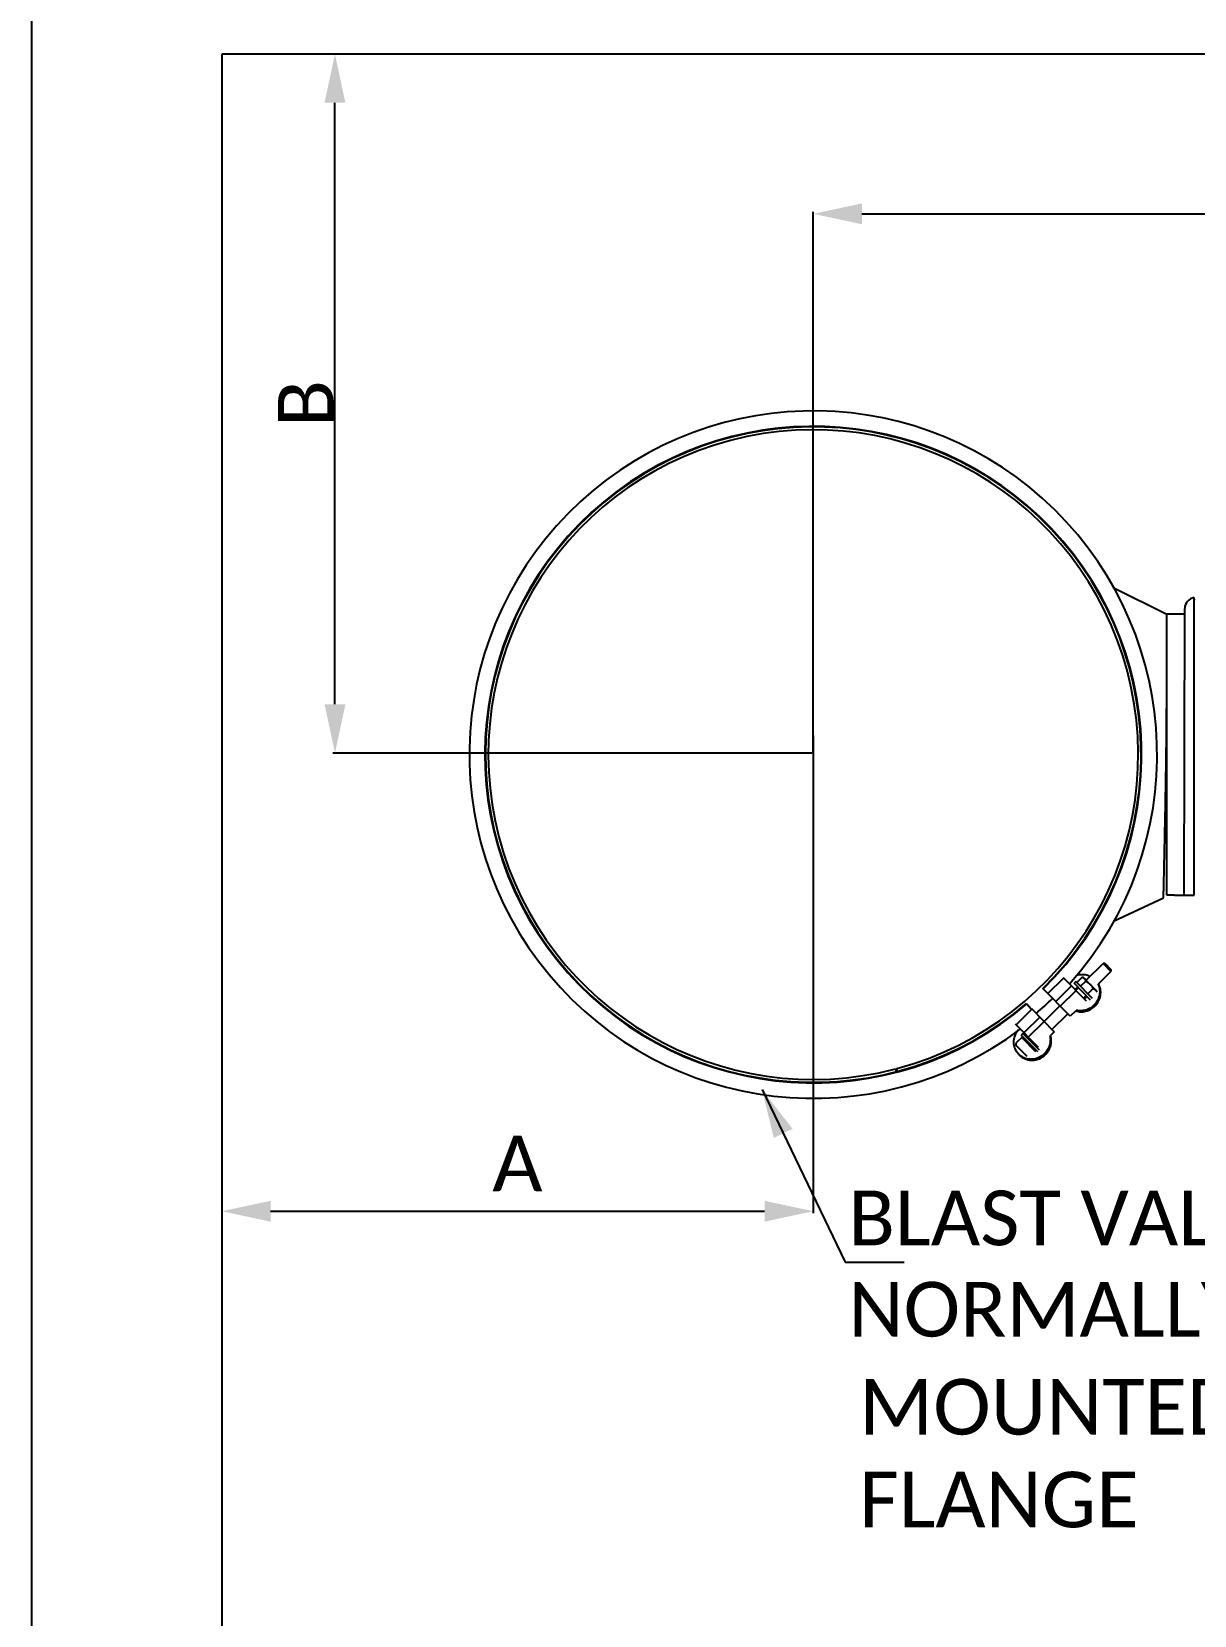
# Model space of a CAD drawing. Header units: millimetres. Extents: x 6781 to 13993, y -7973 to 4183.
# Drawn here: x 6792 to 7627, y 2451 to 3589 of the extents above; entities that cross this region are included whole.
import ezdxf

# ---------------------------------------------------------------- set-up
doc = ezdxf.new("R2010")
doc.units = ezdxf.units.MM
doc.header["$LTSCALE"] = 307.34
doc.header["$PDMODE"] = 3
doc.header["$PDSIZE"] = 8
doc.layers.get('0').update_dxf_attribs({"linetype": 'CONTINUOUS'})
doc.layers.get('Defpoints').update_dxf_attribs({"linetype": 'CONTINUOUS'})
doc.layers.add('02___PRT_ALL_AXES', color=7, linetype='CONTINUOUS')
doc.styles.get("Standard").update_dxf_attribs({"font": 'calibri.ttf'})
doc.dimstyles.new('DIMSTYLE_1', dxfattribs={"dimtxt": 40, "dimasz": 35, "dimexe": 1.5, "dimexo": 1, "dimgap": 1, "dimtad": 1, "dimdsep": 46, "dimtxsty": 'Standard', "dimblk": '_FILLED', "dimblk1": '_FILLED', "dimblk2": '_FILLED', "dimcen": 0.09, "dimazin": 2, "dimtp": 0.01, "dimtm": 0.01, "dimtfac": 1, "dimtofl": 0, "dimtmove": 0, "dimatfit": 3, "dimldrblk": '_FILLED', "dimfxl": 1, "dimtolj": 1, "dimarcsym": 0})
doc.dimstyles.get("Standard").update_dxf_attribs({"dimtxt": 35, "dimasz": 35, "dimexe": 1.5, "dimexo": 1, "dimtad": 1, "dimdsep": 46, "dimtxsty": 'Standard', "dimblk": '_FILLED', "dimblk1": '_FILLED', "dimblk2": '_FILLED', "dimcen": 0.09, "dimazin": 2, "dimtol": 1, "dimtp": 0.01, "dimtm": 0.01, "dimtfac": 1, "dimtofl": 0, "dimtmove": 0, "dimatfit": 3, "dimldrblk": '_FILLED', "dimfxl": 1, "dimtolj": 1, "dimarcsym": 0})

# ---------------------------------------------------------------- blocks, each defined once
blk = doc.blocks.new('_FILLED')
at = {"color": 0, "linetype": 'ByBlock'}
blk.add_solid([(0, 0), (-1, 0.214), (-1, -0.214)], dxfattribs=at)
blk = doc.blocks.new('*D265')
at = {"color": 0, "linetype": 'Continuous', "lineweight": -2}
for p, q in [((6928.4, 3300.8), (6928.4, 2740)), ((7353.4, 3083.5), (7353.4, 2740)), ((6963.4, 2741.5), (7318.4, 2741.5))]:
    blk.add_line(p, q, dxfattribs=at)
at = {"layer": 'Defpoints', "color": 0}
for p in [(6928.4, 3301.8), (7353.4, 3084.5), (7353.4, 2741.5)]:
    blk.add_point(p, dxfattribs=at)
at = {"color": 0, "linetype": 'ByBlock', "lineweight": -2, "xscale": 35, "yscale": 35, "zscale": 35, "rotation": 180}
blk.add_blockref('_FILLED', (6928.4, 2741.5), dxfattribs=at)
at = {"color": 0, "linetype": 'ByBlock', "lineweight": -2, "xscale": 35, "yscale": 35, "zscale": 35}
blk.add_blockref('_FILLED', (7353.4, 2741.5), dxfattribs=at)
at = {"color": 0, "lineweight": 25, "insert": (7140.8, 2795.9), "char_height": 40, "attachment_point": 2, "line_spacing_factor": 0.9}
blk.add_mtext('\\A1;A', dxfattribs=at)
blk = doc.blocks.new('*D575')
at = {"color": 0, "linetype": 'Continuous', "lineweight": -2}
for p, q in [((7353.4, 3070.9), (7353.4, 3460)), ((7388.4, 3458.5), (9950.7, 3458.5)), ((9985.7, 3045.7), (9985.7, 3460))]:
    blk.add_line(p, q, dxfattribs=at)
at = {"layer": 'Defpoints', "color": 0}
for p in [(9985.7, 3458.5), (7353.4, 3069.9), (9985.7, 3044.7)]:
    blk.add_point(p, dxfattribs=at)
at = {"color": 0, "linetype": 'ByBlock', "lineweight": -2, "xscale": 35, "yscale": 35, "zscale": 35, "rotation": 180}
blk.add_blockref('_FILLED', (7353.4, 3458.5), dxfattribs=at)
at = {"color": 0, "linetype": 'ByBlock', "lineweight": -2, "xscale": 35, "yscale": 35, "zscale": 35}
blk.add_blockref('_FILLED', (9985.7, 3458.5), dxfattribs=at)
at = {"color": 0, "lineweight": 25, "insert": (8687.2, 3479.9), "char_height": 40, "attachment_point": 5}
blk.add_mtext('\\A1;\\A1;C', dxfattribs=at)
blk = doc.blocks.new('*D927')
at = {"color": 0, "linetype": 'Continuous', "lineweight": -2}
for p, q in [((7352.4, 3573.3), (7008.2, 3573.3)), ((7009.7, 3105.9), (7009.7, 3538.3)), ((7352.4, 3070.9), (7008.2, 3070.9))]:
    blk.add_line(p, q, dxfattribs=at)
at = {"layer": 'Defpoints', "color": 0}
for p in [(7009.7, 3573.3), (7353.4, 3573.3), (7353.4, 3070.9)]:
    blk.add_point(p, dxfattribs=at)
at = {"color": 0, "linetype": 'ByBlock', "lineweight": -2, "xscale": 35, "yscale": 35, "zscale": 35}
for p, rotation in [((7009.7, 3573.3), 90), ((7009.7, 3070.9), 270)]:
    blk.add_blockref('_FILLED', p, dxfattribs=dict(at, rotation=rotation))
at = {"color": 0, "lineweight": 25, "insert": (6988.7, 3322.1), "char_height": 40, "attachment_point": 5, "rotation": 90}
blk.add_mtext('\\A1;B', dxfattribs=at)

msp = doc.modelspace()

# ---------------------------------------------------------------- linework, layer by layer
at = {"color": 0, "linetype": 'Continuous', "lineweight": 25}
for p, q in [((6928.39946, 3573.28206), (6928.39946, 817.51731)), ((7607.39946, 3170.56256), (7568.94567, 3189.6557)), ((7627.06613, 2968.75845), (7627.06613, 3182.64656)), ((7627.39946, 3180.67453), (7627.06613, 3182.64656)), ((7607.39946, 2968.75845), (7607.39946, 3170.75845)), ((7620.39946, 3170.75845), (7607.39946, 3170.75845)), ((7619.99567, 2968.75845), (7620.39946, 3174.75845)), ((7569.12726, 2950.09229), (7605.10429, 2966.83575)), ((7612.92522, 2968.75845), (7607.39946, 2968.75845)), ((7549.44068, 2907.57444), (7561.71572, 2919.62282)), ((7561.71572, 2919.62282), (7567.31962, 2913.9135)), ((7563.12987, 2919.60964), (7561.71572, 2919.62282)), ((7563.12987, 2919.60964), (7567.33279, 2915.32765)), ((7567.33279, 2915.32765), (7567.31962, 2913.9135)), ((7521.96752, 2898.01914), (7533.38616, 2909.22693)), ((7539.08086, 2903.4251), (7527.66222, 2892.21731)), ((7532.9836, 2909.63707), (7549.44504, 2892.86594)), ((7546.56983, 2909.66783), (7542.77487, 2905.94294)), ((7545.46043, 2903.20686), (7549.25539, 2906.93175)), ((7547.69174, 2909.35629), (7546.62869, 2909.65177)), ((7547.69174, 2909.35629), (7556.79352, 2900.08328)), ((7548.32693, 2908.70646), (7548.32867, 2908.70444)), ((7548.32693, 2908.70646), (7548.3288, 2908.70456)), ((7558.25279, 2905.01409), (7567.31962, 2913.9135)), ((7538.0264, 2881.65815), (7518.4342, 2901.61894)), ((7530.78644, 2889.03431), (7542.20509, 2900.2421)), ((7542.08993, 2900.35943), (7543.94546, 2902.18069)), ((7547.69382, 2894.65011), (7549.54935, 2896.47137)), ((7550.71756, 2897.85083), (7554.51252, 2901.57572)), ((7499.13024, 2875.60356), (7510.54888, 2886.81135)), ((7516.24357, 2881.00952), (7504.82493, 2869.80173)), ((7506.6472, 2890.81016), (7509.90064, 2887.0111)), ((7509.91494, 2886.99439), (7510.14631, 2887.22149)), ((7510.14631, 2887.22149), (7526.60776, 2870.45036)), ((7519.25264, 2877.94384), (7530.67128, 2889.15163)), ((7524.85654, 2872.23452), (7536.27518, 2883.44231)), ((7541.98704, 2885.54566), (7538.0264, 2881.65815)), ((7515.18911, 2859.24257), (7498.72767, 2876.0137)), ((7507.94916, 2866.61872), (7519.3678, 2877.82652)), ((7526.60776, 2870.45036), (7523.86021, 2867.75355)), ((7499.29469, 2860.73196), (7499.30683, 2862.0355)), ((7507.09341, 2852.78652), (7499.29469, 2860.73196)), ((7503.17353, 2866.48768), (7499.61449, 2862.99436)), ((7503.17353, 2866.48768), (7513.10271, 2856.37169)), ((7505.33617, 2864.28435), (7505.97847, 2864.91478)), ((7507.26307, 2866.17566), (7507.834, 2866.73605)), ((7511.43969, 2859.06542), (7511.58237, 2859.20546)), ((7512.86696, 2860.46634), (7513.4379, 2861.02673)), ((7501.00147, 2854.42482), (7501.70147, 2853.71164)), ((7412.38501, 2843.83157), (7412.80272, 2842.16835)), ((7413.76485, 2842.4428), (7413.3521, 2844.08627))]:
    msp.add_line(p, q, dxfattribs=at)
msp.add_line((10896.87679, 3573.28206), (6928.39946, 3573.28206))
at = {"lineweight": 25}
msp.add_line((7612.92522, 2968.75845), (7627.06613, 2968.75845), dxfattribs=at)
msp.add_lwpolyline([(6791.75839, -2458.4059), (6791.75839, 4182.91479), (13241.16711, 4182.91479), (13241.16711, -2458.4059)])
at = {"color": 0, "linetype": 'Continuous', "lineweight": 25}
for centre, radius, start, end in [((7353.39946, 3069.75845), 247.1, 318.18583657, 307.01115428), ((7353.39946, 3069.75845), 235.99174, 314.46608883, 310.57608883), ((7353.39946, 3069.75845), 235.6, 314.46608883, 310.57608883), ((7353.39946, 3069.75845), 233.5, 284.87769016, 284.63229577), ((7628.39946, 3174.75845), 8, 99.59406823, 180), ((7353.39946, 3069.75845), 245.5, 310.72223229, 314.44611927), ((7546.52632, 2898.2657), 5.41058, 124.88357378, 134.46043262), ((7545.68323, 2899.12466), 5.41046, 314.47161139, 324.04955829), ((7552.93319, 2895.66801), 6.11517, 73.24793181, 75.03285503), ((7506.27821, 2859.85473), 7.3663, 154.77233907, 155.92901023), ((7510.83042, 2863.5619), 5.15611, 163.69122458, 166.35628138), ((7511.05895, 2863.45122), 5.41204, 134.47196365, 142.98385034), ((7510.32023, 2864.08137), 5.15568, 282.57114951, 285.24536511), ((7510.21368, 2864.31241), 5.41213, 305.94765098, 314.46009385), ((7509.5724, 2862.8376), 12.0098, 224.46646683, 229.20795829)]:
    msp.add_arc(centre, radius, start, end, dxfattribs=at)
for points, knots in [([(7607.02575, 3068.62204), (7607.06891, 3072.03592), (7607.22578, 3085.3604), (7607.33728, 3098.6854), (7607.40157, 3108.59644)], [0, 0, 0, 0, 0.2562139693, 1, 1, 1, 1]), ([(7605.10445, 2966.83582), (7605.09213, 2966.87504), (7605.12755, 2967.04377), (7605.1045, 2967.40826), (7605.13493, 2968.02447), (7605.15221, 2969.32603), (7605.2074, 2971.55169), (7605.27548, 2974.91893), (7605.36867, 2979.19252), (7605.47842, 2984.32968), (7605.60584, 2990.28037), (7605.80649, 2999.66412), (7606.08474, 3012.92299), (7606.42879, 3030.28781), (7606.75635, 3049.09205), (7606.94242, 3062.03141), (7607.02576, 3068.62204)], [0, 0, 0, 0, 0.0012114935, 0.0048384365, 0.010873098, 0.0193007389, 0.043246152, 0.0764415094, 0.1185651778, 0.169204221, 0.2278613293, 0.2939606982, 0.4457898197, 0.6186619571, 0.8057705464, 1, 1, 1, 1]), ([(7542.2441, 2910.98042), (7543.89425, 2911.58357), (7547.42355, 2912.15982), (7550.9037, 2911.28731), (7552.44485, 2910.5301)], [0, 0, 0, 0, 0.5057288252, 1, 1, 1, 1]), ([(7546.56983, 2909.66783), (7546.90252, 2909.57205), (7547.5392, 2909.33849), (7548.09778, 2908.93992), (7548.32693, 2908.70646)], [0, 0, 0, 0, 0.514162554, 1, 1, 1, 1]), ([(7548.3288, 2908.70456), (7548.55744, 2908.47119), (7548.94463, 2907.90581), (7549.16594, 2907.26572), (7549.25539, 2906.93175)], [0, 0, 0, 0, 0.4858449938, 1, 1, 1, 1]), ([(7549.25539, 2906.93175), (7549.80808, 2906.61993), (7550.88491, 2905.94215), (7552.3378, 2904.6992), (7553.55347, 2903.2234), (7554.21106, 2902.13412), (7554.51252, 2901.57572)], [0, 0, 0, 0, 0.2500495349, 0.500000181, 0.7499507763, 1, 1, 1, 1]), ([(7558.0557, 2904.81368), (7558.62347, 2903.60154), (7559.36749, 2900.94713), (7559.177, 2896.80117), (7557.73109, 2892.84935), (7556.02034, 2890.59166), (7555.0216, 2889.61136)], [0, 0, 0, 0, 0.2440101113, 0.4923357558, 0.7448838674, 1, 1, 1, 1]), ([(7555.72161, 2888.89817), (7556.78479, 2889.94172), (7558.58627, 2892.36612), (7560.00285, 2896.61915), (7559.98247, 2901.037), (7558.98314, 2903.79639), (7558.2727, 2905.02632)], [0, 0, 0, 0, 0.2555730357, 0.5082569354, 0.756327524, 1, 1, 1, 1]), ([(7554.69577, 2901.52366), (7554.99285, 2901.43413), (7555.5608, 2901.21402), (7556.29142, 2900.66395), (7556.79599, 2899.8988), (7556.99093, 2899.31809), (7557.06914, 2899.0149)], [0, 0, 0, 0, 0.2560217602, 0.4982360563, 0.7416418418, 1, 1, 1, 1]), ([(7541.97927, 2885.52559), (7543.12648, 2885.14066), (7545.56733, 2884.70313), (7549.27992, 2885.09678), (7552.79306, 2886.49062), (7554.82379, 2888.01693), (7555.72161, 2888.89817)], [0, 0, 0, 0, 0.2446696222, 0.493355223, 0.7456294342, 1, 1, 1, 1]), ([(7555.0216, 2889.61136), (7554.19489, 2888.79992), (7552.3425, 2887.37731), (7549.15178, 2885.99173), (7545.75552, 2885.44246), (7543.481, 2885.66564), (7542.39177, 2885.92206)], [0, 0, 0, 0, 0.2538369257, 0.5058840668, 0.7547936675, 1, 1, 1, 1]), ([(7501.00147, 2854.42484), (7499.89739, 2855.54969), (7498.10891, 2858.29252), (7497.20252, 2863.13447), (7498.13326, 2868.05046), (7499.88757, 2870.93707), (7500.98305, 2872.18657)], [0, 0, 0, 0, 0.2435014478, 0.4907134589, 0.7432792715, 1, 1, 1, 1]), ([(7499.30733, 2862.03595), (7499.30837, 2862.15938), (7499.37769, 2862.44364), (7499.48567, 2862.70932), (7499.55247, 2862.85921)], [0, 0, 0, 0, 0.4292896673, 1, 1, 1, 1]), ([(7523.47646, 2867.35608), (7523.71254, 2866.26226), (7523.89331, 2863.98397), (7523.28086, 2860.59853), (7521.83606, 2857.43415), (7520.37917, 2855.60858), (7519.55245, 2854.79714)], [0, 0, 0, 0, 0.2452056997, 0.4941148694, 0.7461623872, 1, 1, 1, 1]), ([(7520.25246, 2854.08396), (7521.15028, 2854.9652), (7522.71415, 2856.96712), (7524.17323, 2860.45365), (7524.636, 2864.15824), (7524.24405, 2866.60682), (7523.88057, 2867.761)], [0, 0, 0, 0, 0.2543695822, 0.5066433041, 0.7553294774, 1, 1, 1, 1]), ([(7501.70149, 2853.71165), (7502.28449, 2853.11768), (7503.58172, 2852.04591), (7505.82143, 2850.87227), (7508.27346, 2850.17279), (7511.70391, 2849.9056), (7516.04282, 2850.8593), (7519.00204, 2852.85663), (7520.25246, 2854.08396)], [0, 0, 0, 0, 0.1216482441, 0.2438611694, 0.3671105378, 0.4917014854, 0.7439049515, 1, 1, 1, 1]), ([(7519.55245, 2854.79714), (7518.3632, 2853.62985), (7515.5686, 2851.70944), (7510.69545, 2850.48938), (7505.78683, 2851.09781), (7502.92315, 2852.71233), (7501.72621, 2853.74515)], [0, 0, 0, 0, 0.2563962111, 0.5092332273, 0.756750949, 1, 1, 1, 1])]:
    msp.add_open_spline(points, degree=3, knots=knots, dxfattribs=at)
for points in [[(7542.73665, 2902.12742), (7542.32667, 2901.725), (7541.97699, 2901.2506), (7541.71545, 2900.7391)], [(7548.06626, 2894.26852), (7548.58261, 2894.52049), (7549.06352, 2894.8613), (7549.47356, 2895.26377)]]:
    msp.add_open_spline(points, degree=3, dxfattribs=at)
at = {"layer": '02___PRT_ALL_AXES', "color": 0, "linetype": 'Continuous', "lineweight": 25}
for p, q in [((7542.07786, 2906.65306), (7540.79327, 2905.39219)), ((7552.70154, 2893.25988), (7540.79327, 2905.39219)), ((7553.98614, 2894.52075), (7542.07786, 2906.65306)), ((7504.11088, 2869.38715), (7502.82628, 2868.12628)), ((7516.01915, 2857.25485), (7504.11088, 2869.38715)), ((7514.73456, 2855.99397), (7502.82628, 2868.12628))]:
    msp.add_line(p, q, dxfattribs=at)

# ---------------------------------------------------------------- texts
at = {"linetype": 'ByBlock', "insert": (7378.6779, 2756.36543), "char_height": 39.375, "width": 667.7969712, "attachment_point": 1}
msp.add_mtext('BLAST VALVE \\PNORMALLY OPEN (BVNO) ', dxfattribs=at)
at = {"insert": (7386.31136, 2620.90888), "char_height": 40, "width": 904.0801234, "attachment_point": 1}
msp.add_mtext('MOUNTED ON 8" STANDARD\\PFLANGE', dxfattribs=at)

# ---------------------------------------------------------------- dimensions: what is measured, and where the dimension line sits
at = {"color": 0, "linetype": 'Continuous', "lineweight": 25}
dim = msp.add_linear_dim(base=(7009.71724, 3573.28206), p1=(7353.39946, 3070.85845), p2=(7353.39946, 3573.28206), angle=90, text='B', dimstyle='DIMSTYLE_1', override={"dimtxsty": 'Standard', "dimldrblk": '_FILLED'}, dxfattribs=at)
dim.commit()
dim.dimension.update_dxf_attribs({"geometry": '*D927', "text_midpoint": (6988.71724, 3322.07025)})
dim = msp.add_linear_dim(base=(9985.73345, 3458.53644), p1=(7353.39946, 3069.85845), p2=(9985.73345, 3044.67724), text='\\A1;C', dimstyle='DIMSTYLE_1', override={"dimtxsty": 'Standard', "dimldrblk": '_FILLED'}, dxfattribs=at)
dim.commit()
dim.dimension.update_dxf_attribs({"geometry": '*D575', "text_midpoint": (8687.24722, 3458.53644), "dimtype": 160})
dim = msp.add_linear_dim(base=(7353.39946, 2741.54003), p1=(6928.39946, 3301.75514), p2=(7353.39946, 3084.45366), text='A', dimstyle='DIMSTYLE_1', dxfattribs=at)
dim.commit()
dim.dimension.update_dxf_attribs({"geometry": '*D265', "text_midpoint": (7140.82166, 2741.54003), "dimtype": 160})

# ---------------------------------------------------------------- leaders
msp.add_leader([(7316.56646, 2828.96704), (7376.43838, 2704.85662), (7418.70988, 2704.85662)], dimstyle='Standard', override={"dimtad": 0}, dxfattribs=at)

doc.saveas('drawing.dxf')
